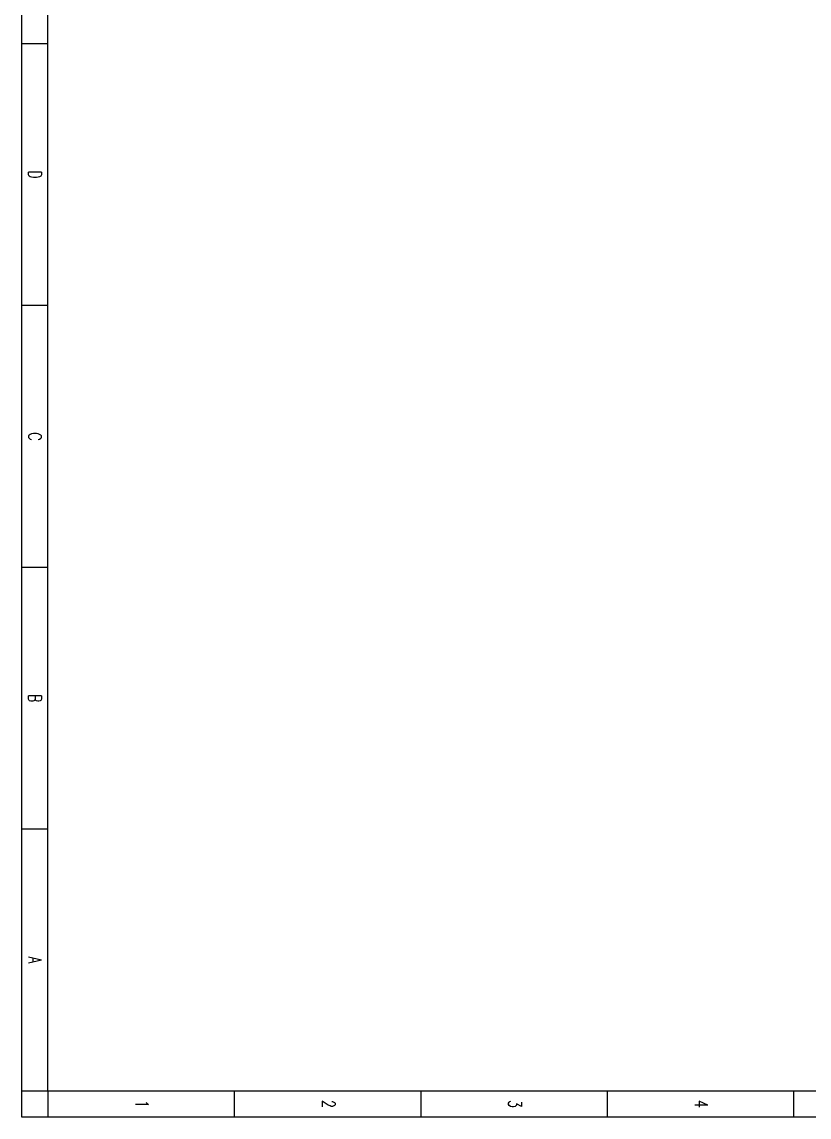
# Model space of a CAD drawing. Extents: x -1177 to -583, y 336 to 1177.
# Drawn here: x -1176.9 to -873.9, y 335.9 to 757.3 of the extents above; entities that cross this region are included whole.
import ezdxf
from ezdxf.enums import TextEntityAlignment as Align

# ---------------------------------------------------------------- set-up
doc = ezdxf.new("R2010")
doc.units = 0
doc.header["$MEASUREMENT"] = 0
for name, color, linetype in [('内层矩形', 1, 'Continuous'), ('图框', 4, 'Continuous'), ('外层矩形', 1, 'Continuous')]:
    doc.layers.add(name, color=color, linetype=linetype)
doc.styles.add('HZ', font='txt_____.ttf', dxfattribs={"width": 0.7, "bigfont": 'HZTXT'})

# ---------------------------------------------------------------- blocks, each defined once
blk = doc.blocks.new('tk1')
at = {"layer": '图框'}
for p, q in [((10, 584), (10, -10)), ((0, 287), (0, 0)), ((0, 287), (0, 0)), ((0, 287), (0, 0)), ((0, 287), (0, 0)), ((0, 287), (10, 287)), ((0, 215.25), (10, 215.25)), ((0, 143.5), (10, 143.5)), ((0, 71.75), (10, 71.75)), ((-403, 0), (-403, -10)), ((-302.25, 0), (-302.25, -10)), ((-201.5, 0), (-201.5, -10)), ((-201.5, 0), (-201.5, -10)), ((-100.75, 0), (-100.75, -10)), ((0, 0), (0, -10)), ((0, 0), (10, 0)), ((10, -10), (-831, -10))]:
    blk.add_line(p, q, dxfattribs=at)
at = {"layer": '图框', "color": 1}
for p, q in [((0, 574), (0, 0)), ((0, 0), (-806, 0))]:
    blk.add_line(p, q, dxfattribs=at)
at = {"layer": '图框', "style": 'HZ', "width": 0.7}
for s, p in [('4', (4.96, 249.01)), ('3', (4.96, 177.26)), ('2', (4.96, 105.51)), ('1', (4.96, 33.76)), ('D', (-352.63, -7.5)), ('C', (-251.88, -7.5)), ('B', (-151.13, -7.5)), ('A', (-50.38, -7.5))]:
    blk.add_text(s, height=5, dxfattribs=at).set_placement(p, align=Align.CENTER)

msp = doc.modelspace()

# ---------------------------------------------------------------- linework, layer by layer
at = {"layer": '内层矩形'}
msp.add_lwpolyline([(-1166.88, 1151.93), (-592.88, 1151.93), (-592.88, 345.93), (-1166.88, 345.93)], close=True, dxfattribs=at)
at = {"layer": '图框'}
msp.add_line((-1166.88, 345.93), (-1166.88, 525.93), dxfattribs=at)
at = {"layer": '外层矩形'}
msp.add_lwpolyline([(-1176.88, 1176.93), (-582.88, 1176.93), (-582.88, 335.93), (-1176.88, 335.93)], close=True, dxfattribs=at)

# ---------------------------------------------------------------- block references
at = {"linetype": 'Continuous', "rotation": 270}
msp.add_blockref('tk1', (-1166.88, 345.93), dxfattribs=at)

doc.saveas('drawing.dxf')
